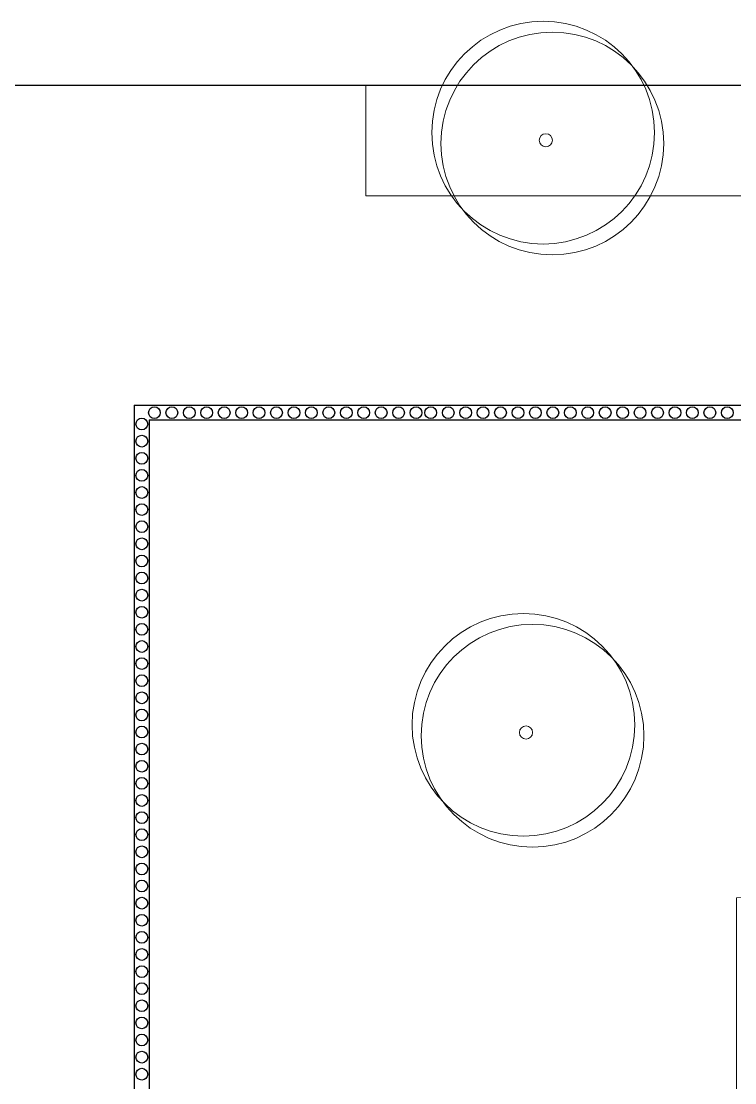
# Model space of a CAD drawing. Header units: metres. Extents: x 0 to 570, y -16 to 122.
# Drawn here: x 473.41 to 483.12, y 93.47 to 107.91 of the extents above; entities that cross this region are included whole.
import ezdxf

# ---------------------------------------------------------------- set-up
doc = ezdxf.new("R2010")
doc.units = ezdxf.units.M
doc.layers.add('ARQ- ARBOLES', color=85, linetype='Continuous', lineweight=13)
doc.layers.add('ARQ-ZONAS VERDES', color=82, linetype='Continuous', lineweight=13)
for name, color, linetype in [('ARQ-MOBILIARIO URBANO', 252, 'Continuous'), ('ARQ-MUROS MAMPOSTERIA', 7, 'Continuous'), ('ARQ-SUELO', 252, 'Continuous')]:
    doc.layers.add(name, color=color, linetype=linetype)

# ---------------------------------------------------------------- blocks, each defined once
blk = doc.blocks.new('ARBOL')
at = {"layer": 'ARQ- ARBOLES'}
for centre, radius in [((128.732, 225.111), 1.515), ((128.856, 224.963), 1.515), ((128.821, 225.067), 0.0892)]:
    blk.add_circle(centre, radius, dxfattribs=at)
blk = doc.blocks.new('reja')
at = {"layer": 'ARQ-MOBILIARIO URBANO'}
for points in [[(50.146, 285.041), (83.538, 285.041), (83.538, 279.341)], [(50.146, 285.041), (50.146, 192.741), (83.538, 192.741), (83.538, 198.441)], [(50.346, 284.841), (83.338, 284.841), (83.338, 279.341)], [(50.346, 284.841), (50.346, 192.941), (83.338, 192.941), (83.338, 198.441)]]:
    blk.add_lwpolyline(points, dxfattribs=at)
for centre in [(50.42, 284.94), (50.657, 284.94), (50.894, 284.94), (51.131, 284.94), (51.369, 284.94), (51.606, 284.94), (51.843, 284.94), (52.08, 284.94), (52.318, 284.94), (52.555, 284.94), (52.792, 284.94), (53.03, 284.94), (53.267, 284.94), (53.504, 284.94), (53.741, 284.94), (53.979, 284.94), (54.179, 284.94), (54.417, 284.94), (54.654, 284.94), (54.891, 284.94), (55.128, 284.94), (55.366, 284.94), (55.603, 284.94), (55.84, 284.94), (56.077, 284.94), (56.315, 284.94), (56.552, 284.94), (56.789, 284.94), (57.027, 284.94), (57.264, 284.94), (57.501, 284.94), (57.738, 284.94), (57.976, 284.94), (58.213, 284.94), (50.248, 284.786), (50.248, 284.553), (50.248, 284.32), (50.248, 284.087), (50.248, 283.854), (50.248, 283.622), (50.248, 283.389), (50.248, 283.156), (50.248, 282.923), (50.248, 282.69), (50.248, 282.458), (50.248, 282.225), (50.248, 281.992), (50.248, 281.759), (50.248, 281.527), (50.248, 281.294), (50.248, 281.061), (50.248, 280.828), (50.248, 280.595), (50.248, 280.363), (50.248, 280.13), (50.248, 279.897), (50.248, 279.664), (50.248, 279.431), (50.248, 279.199), (50.248, 278.966), (50.248, 278.733), (50.248, 278.5), (50.248, 278.267), (50.248, 278.035), (50.248, 277.802), (50.248, 277.569), (50.248, 277.336), (50.248, 277.104), (50.248, 276.871), (50.248, 276.638), (50.248, 276.405), (50.248, 276.172), (50.248, 275.94)]:
    blk.add_circle(centre, 0.08, dxfattribs=at)

msp = doc.modelspace()

# ---------------------------------------------------------------- linework, layer by layer
at = {"layer": 'ARQ-SUELO'}
msp.add_lwpolyline([(568.493, 100.289), (568.493, 102.039, 0.414213), (563.493, 107.039), (468.703, 107.039, 0.414213), (463.703, 102.039), (463.703, 100.289)], format="xyb", dxfattribs=at)
at = {"layer": 'ARQ-ZONAS VERDES'}
for points in [[(478.098, 107.039), (478.098, 105.539), (494.648, 105.539), (494.648, 107.039), (483.248, 107.039)], [(474.948, 102.689), (494.541, 102.689), (494.541, 99.189), (492.941, 99.189), (492.941, 100.189), (490.041, 100.189), (490.041, 99.189), (485.041, 99.189), (485.041, 95.99), (483.141, 95.989), (483.141, 89.889), (485.041, 89.889), (485.041, 86.689), (490.041, 86.689), (490.041, 85.689), (492.941, 85.689), (492.941, 82.039), (474.948, 82.039), (474.948, 102.689)]]:
    msp.add_lwpolyline(points, dxfattribs=at)

# ---------------------------------------------------------------- block references
at = {"layer": 'ARQ-MUROS MAMPOSTERIA'}
msp.add_blockref('reja', (424.803, -182.352), dxfattribs=at)
at = {"layer": 'ARQ-ZONAS VERDES', "rotation": 180}
for p in [(609.368, 331.361), (609.099, 323.304)]:
    msp.add_blockref('ARBOL', p, dxfattribs=at)

doc.saveas('drawing.dxf')
